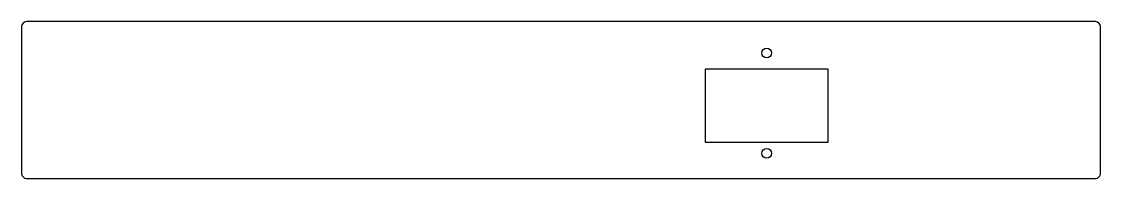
# Model space of a CAD drawing. Header units: inches. Extents: x -13.9 to 3.1, y -1.3 to 1.2.
import ezdxf

# ---------------------------------------------------------------- set-up
doc = ezdxf.new("R2010")
doc.units = ezdxf.units.IN
doc.header["$MEASUREMENT"] = 0

msp = doc.modelspace()

# ---------------------------------------------------------------- linework, layer by layer
at = {"color": 7, "linetype": 'Continuous', "lineweight": 25}
for p, q in [((2.995, 1.189), (-13.777, 1.189)), ((-13.855, 1.11), (-13.855, -1.193)), ((3.074, -1.193), (3.074, 1.11)), ((-1.198, 0.441), (-3.127, 0.441)), ((-3.127, 0.441), (-3.127, -0.701)), ((-1.198, -0.701), (-1.198, 0.441)), ((-3.127, -0.701), (-1.198, -0.701)), ((-13.777, -1.272), (2.995, -1.272))]:
    msp.add_line(p, q, dxfattribs=at)
for centre in [(-2.162, 0.697), (-2.162, -0.878)]:
    msp.add_circle(centre, 0.0768, dxfattribs=at)
for centre, start, end in [((-13.777, 1.11), 90, 180), ((2.995, 1.11), 0, 90), ((-13.777, -1.193), 180, 270), ((2.995, -1.193), 270, 0)]:
    msp.add_arc(centre, 0.0787, start, end, dxfattribs=at)

doc.saveas('drawing.dxf')
